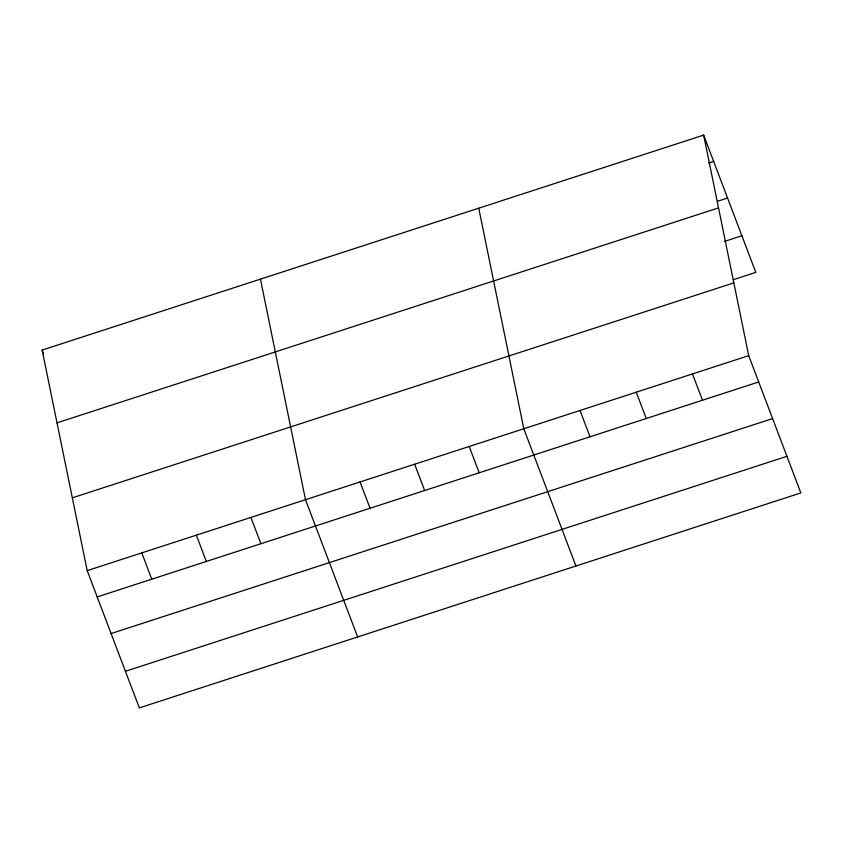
<?xml version="1.0" encoding="UTF-8"?>
<svg xmlns="http://www.w3.org/2000/svg" width="843" height="843" viewBox="0 0 843 843"><rect width="100%" height="100%" fill="white"/><g stroke="black" fill="none" stroke-linecap="round" stroke-linejoin="round"><path stroke-width="1.26" d="M703.663 135.101L748.71 355.662L800.85 492.923L139.337 707.899L87.198 570.627L42.15 350.077L703.663 135.101L755.802 272.373L733.315 279.676M708.657 163.026L713.652 161.403M717.572 201.277L727.562 198.021M57.018 422.859L718.531 207.884M724.4 241.435L741.893 235.755M72.329 497.844L733.842 282.879M87.198 570.627L748.71 355.662M97.187 596.928L758.7 381.963M111.097 633.546L772.61 418.581M125.428 671.281L786.94 456.305M692.482 373.934L702.472 400.235M636.254 392.206L646.244 418.507M580.026 410.478L590.016 436.779M575.938 566.022L523.798 428.75L478.75 208.189M469.214 446.484L479.214 472.786M414.64 464.219L424.63 490.521M360.066 481.954L370.056 508.255M357.632 636.96L305.493 499.688L260.445 279.128M250.919 517.423L260.909 543.724M196.345 535.157L206.335 561.459M141.772 552.892L151.761 579.194M42.15 350.077L43.509 353.66"/></g></svg>
